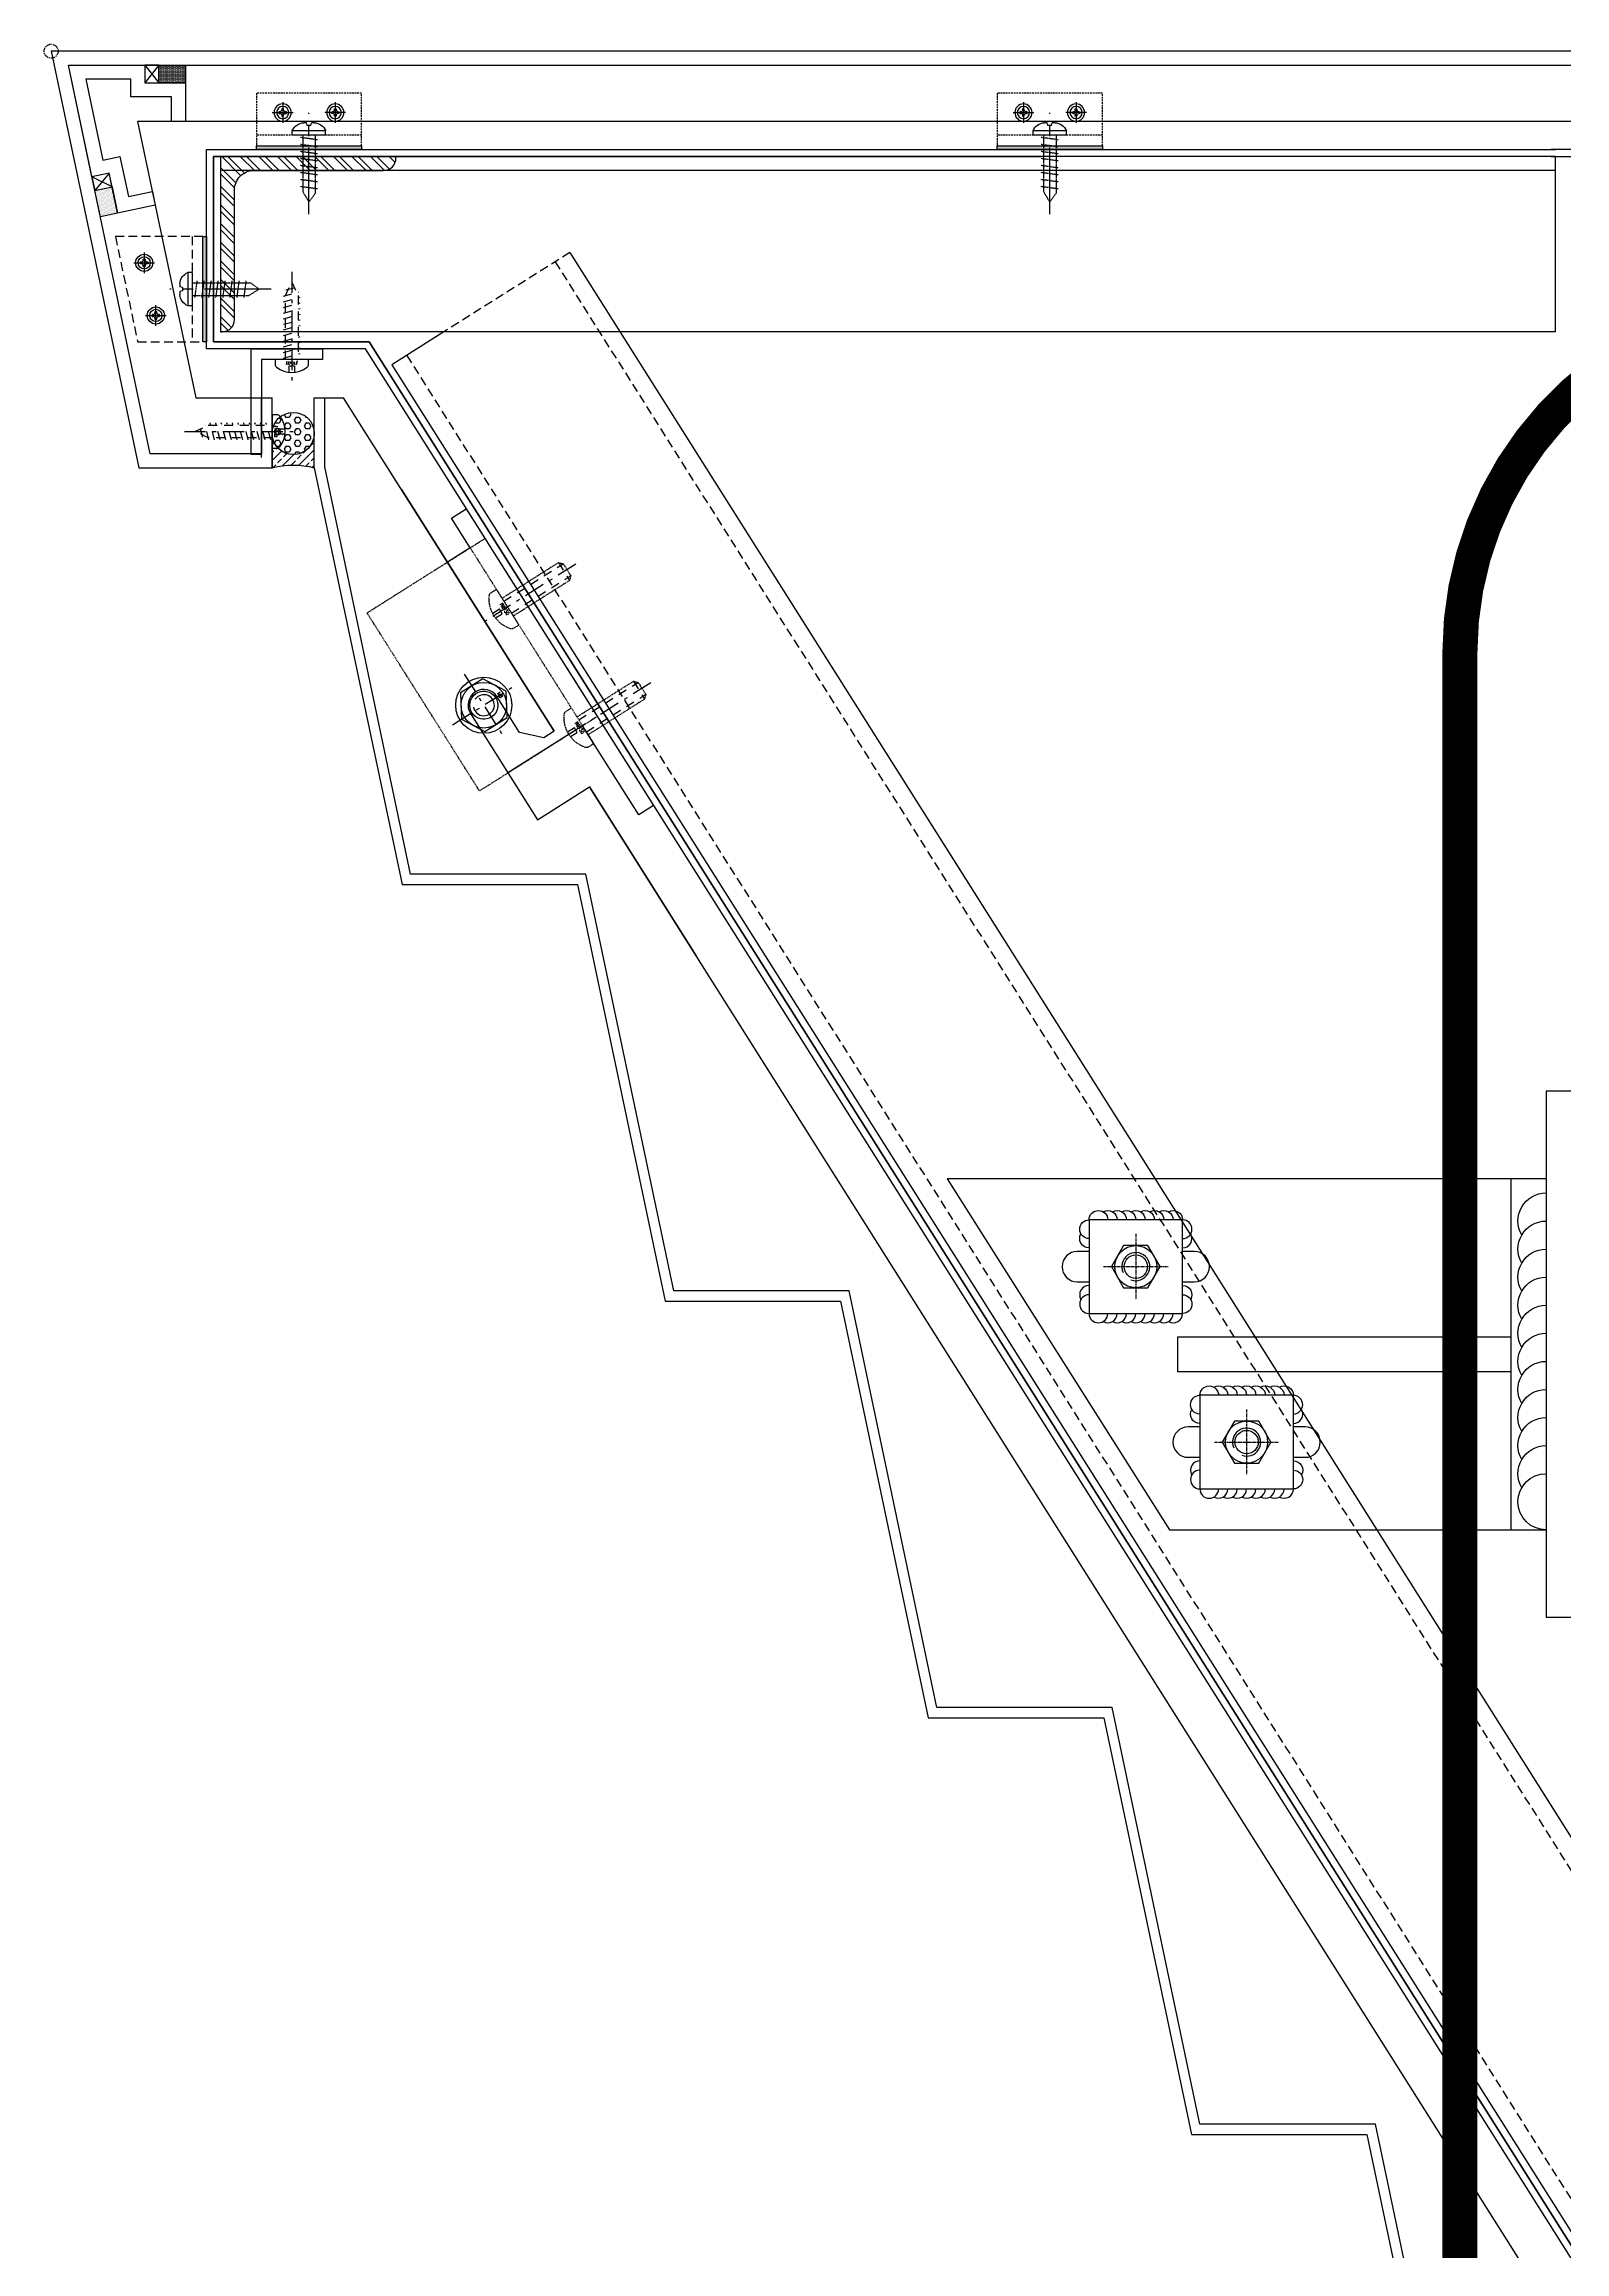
# Model space of a CAD drawing. Header units: millimetres. Extents: x 0 to 119933, y -45162 to 41221.
# Drawn here: x 6046 to 6479, y 2144 to 2773 of the extents above; entities that cross this region are included whole.
import ezdxf
from ezdxf.enums import TextEntityAlignment as Align

# ---------------------------------------------------------------- set-up
doc = ezdxf.new("R2010")
doc.units = ezdxf.units.MM
for name, pattern in [('( Dashed )', [0.75, 0.5, -0.25]), ('ACAD_ISO04W100', [30, 24, -3, 0, -3]), ('CENTER', [2, 1.25, -0.25, 0.25, -0.25]), ('CENTER-PISA', [11, 6, -2, 1, -2]), ('CENTER2', [28.575, 19.05, -3.175, 3.175, -3.175]), ('FT_HIDDEN', [3, 1.5, -1.5]), ('HIDDEN', [0.375, 0.25, -0.125]), ('HIDDEN-PISA', [4.5, 2.5, -2]), ('HIDDEN2', [0.1875, 0.125, -0.0625])]:
    doc.linetypes.add(name, pattern=pattern)
doc.layers.get('DEFPOINTS').update_dxf_attribs({"color": 166})
for name, color, linetype in [('01', 1, 'Continuous'), ('AIX', 9, 'CENTER'), ('AXIS', 1, 'ACAD_ISO04W100'), ('BOLT', 32, 'Continuous'), ('CASTFIX', 1, 'Continuous'), ('CW', 4, 'Continuous'), ('F-Alum', 4, 'Continuous'), ('F-Bolt', 32, 'Continuous'), ('F-hatch', 8, 'Continuous'), ('F-Misc', 8, 'Continuous'), ('F-SSTEEL', 3, 'Continuous'), ('F-steel', 3, 'Continuous'), ('F_ALUM', 4, 'Continuous'), ('F_FIXS', 1, 'Continuous'), ('F_STEL', 3, 'Continuous'), ('GASK', 8, 'Continuous'), ('HAT', 155, 'Continuous'), ('Hatch', 8, 'Continuous'), ('HIDDEN', 1, 'HIDDEN'), ('SC', 6, 'Continuous'), ('STEEL', 3, 'Continuous'), ('TC', 4, 'Continuous'), ('WELDING VW', 8, 'Continuous')]:
    doc.layers.add(name, color=color, linetype=linetype)
doc.styles.add('ROMANS', font='simplex.shx', dxfattribs={"width": 0.8, "bigfont": 'hztxt.shx'})

# ---------------------------------------------------------------- blocks, each defined once
blk = doc.blocks.new('L50x4')
at = {"layer": 'TC'}
h = blk.add_hatch(dxfattribs=at)
h.set_pattern_fill('ANSI32', color=256, scale=10, style=0)
h.set_pattern_definition([(45, (-639.048, -508.826), (-2.65165, 2.65165), []), (45, (-637.2803, -508.826), (-2.65165, 2.65165), [])])
h.paths.add_polyline_path([(4, 46.5, 0.414214), (0.5, 50), (0, 50), (0, 0), (50, 0), (50, 0.5, 0.414214), (46.5, 4), (9, 4, -0.414214), (4, 9)])
at = {"layer": 'STEEL'}
blk.add_lwpolyline([(0, 0), (0, 50), (0.5, 50, -0.414214), (4, 46.5), (4, 9.5, 0.414214), (9.5, 4), (46.5, 4, -0.414214), (50, 0.5), (50, 0)], format="xyb", close=True, dxfattribs=at)
blk = doc.blocks.new('*U151')
at = {"layer": 'WELDING VW'}
for centre, start in [((4, 0), 180), ((8, 0), 240), ((12, 0), 240), ((16, 0), 240), ((20, 0), 240), ((24, 0), 240), ((28, 0), 240), ((32, 0), 240), ((36, 0), 240), ((40, 0), 240), ((44, 0), 240)]:
    blk.add_arc(centre, 4, start, 0, dxfattribs=at)
blk = doc.blocks.new('ding1')
at = {"layer": 'CASTFIX', "color": 9, "linetype": 'CENTER2'}
blk.add_line((1214.68, -4175.42), (1214.68, -4204.3), dxfattribs=at)
at = {"layer": 'CASTFIX', "color": 8, "linetype": 'HIDDEN2'}
for p, q in [((1217.08, -4182.62), (1212.28, -4183.27)), ((1212.88, -4181.86), (1214.68, -4178.92)), ((1212.88, -4197.92), (1212.88, -4181.86)), ((1214.68, -4178.92), (1216.48, -4181.34)), ((1216.48, -4197.92), (1216.48, -4181.34)), ((1217.08, -4184.62), (1212.28, -4185.27)), ((1217.08, -4186.62), (1212.28, -4187.27)), ((1217.08, -4188.62), (1212.28, -4189.27)), ((1217.08, -4190.62), (1212.28, -4191.27)), ((1217.08, -4192.62), (1212.28, -4193.27)), ((1217.08, -4194.62), (1212.28, -4195.27)), ((1217.08, -4196.62), (1212.28, -4197.27))]:
    blk.add_line(p, q, dxfattribs=at)
at = {"layer": 'CASTFIX'}
for p, q in [((1209.93, -4197.92), (1209.93, -4199.17)), ((1219.43, -4197.92), (1209.93, -4197.92)), ((1219.43, -4199.17), (1209.93, -4199.17)), ((1213.98, -4201.47), (1213.18, -4201.47)), ((1214.18, -4200.72), (1213.98, -4201.47)), ((1215.18, -4200.72), (1214.18, -4200.72)), ((1215.18, -4200.72), (1215.38, -4201.47)), ((1216.18, -4201.47), (1215.38, -4201.47)), ((1219.43, -4197.92), (1219.43, -4199.17))]:
    blk.add_line(p, q, dxfattribs=at)
for centre, start, end in [((1213.34, -4197.8), 201.91993, 267.50657), ((1216.02, -4197.8), 272.49343, 338.08007)]:
    blk.add_arc(centre, 3.68, start, end, dxfattribs=at)
blk = doc.blocks.new('A$C20BB5686')
at = {"layer": 'F-hatch'}
blk.add_hatch(color=256, dxfattribs=at).paths.add_polyline_path([(1, -15), (1, 15), (0, 15), (0, -15)])
at = {"linetype": '( Dashed )'}
blk.add_line((4.04, 15), (4.04, -15), dxfattribs=at)
blk.add_lwpolyline([(1, -15), (1, 15), (16, 15), (16, -15), (1, -15)], dxfattribs=at)
at = {"layer": 'F-hatch'}
blk.add_lwpolyline([(1, -15), (1, 15), (0, 15), (0, -15)], close=True, dxfattribs=at)
at = {"layer": 'F-Misc', "ltscale": 0.1}
for p, q in [((13.45, 7.5), (7.55, 7.5)), ((9.75, 7.75), (9.45, 7.75)), ((9.45, 7.75), (9.45, 7.25)), ((9.45, 7.25), (9.75, 7.25)), ((10.75, 8.55), (10.25, 8.55)), ((10.25, 8.55), (10.25, 8.25)), ((10.25, 6.75), (10.25, 6.45)), ((10.25, 6.45), (10.75, 6.45)), ((10.5, 10.45), (10.5, 4.55)), ((10.75, 8.25), (10.75, 8.55)), ((10.75, 6.45), (10.75, 6.75)), ((11.55, 7.75), (11.25, 7.75)), ((11.25, 7.25), (11.55, 7.25)), ((11.55, 7.25), (11.55, 7.75)), ((10.5, -10.45), (10.5, -4.55)), ((13.45, -7.5), (7.55, -7.5)), ((9.45, -7.25), (9.75, -7.25)), ((9.45, -7.75), (9.45, -7.25)), ((9.75, -7.75), (9.45, -7.75)), ((10.25, -6.45), (10.75, -6.45)), ((10.25, -6.75), (10.25, -6.45)), ((10.25, -8.55), (10.25, -8.25)), ((10.75, -8.55), (10.25, -8.55)), ((10.75, -6.45), (10.75, -6.75)), ((10.75, -8.25), (10.75, -8.55)), ((11.25, -7.25), (11.55, -7.25)), ((11.55, -7.75), (11.25, -7.75)), ((11.55, -7.25), (11.55, -7.75))]:
    blk.add_line(p, q, dxfattribs=at)
for centre, radius in [((10.5, 7.5), 2.45), ((10.5, 7.5), 1.75), ((10.5, -7.5), 2.45), ((10.5, -7.5), 1.75)]:
    blk.add_circle(centre, radius, dxfattribs=at)
for centre, start, end in [((9.75, 8.25), 270, 0), ((9.75, 6.75), 0, 90), ((11.25, 8.25), 180, 270), ((11.25, 6.75), 90, 180), ((9.75, -6.75), 270, 0), ((9.75, -8.25), 0, 90), ((11.25, -6.75), 180, 270), ((11.25, -8.25), 90, 180)]:
    blk.add_arc(centre, 0.5, start, end, dxfattribs=at)
at = {"layer": 'F-Misc', "ltscale": 0.1, "extrusion": (0, 0, -1), "xscale": -0.9999999999999999, "zscale": -0.9999999999999999, "rotation": 270}
blk.add_blockref('ding1', (4193.88, -1214.68), dxfattribs=at)
blk = doc.blocks.new('M6x20_Pan')
at = {"color": 8, "linetype": 'HIDDEN-PISA'}
for p, q in [((0, 2), (20, 2)), ((19, -3), (19, 3)), ((0, -2), (20, -2))]:
    blk.add_line(p, q, dxfattribs=at)
at = {"color": 0, "linetype": 'ByBlock'}
blk.add_lwpolyline([(0, 6), (-1.84, 6, 0.227103), (-2.62, 5.63, 0.35235), (-2.62, -5.63, 0.227103), (-1.84, -6), (0, -6)], format="xyb", close=True, dxfattribs=at)
at = {"color": 8, "linetype": 'HIDDEN-PISA'}
blk.add_lwpolyline([(-4.57, 0.75), (-2.3, 0.75), (-2.3, -0.75), (-4.57, -0.75)], dxfattribs=at)
at = {"color": 8, "linetype": 'ByBlock'}
blk.add_lwpolyline([(0, -3), (19, -3), (20, -2), (20, 2), (19, 3), (0, 3)], dxfattribs=at)
at = {"layer": 'AXIS', "color": 8, "linetype": 'CENTER-PISA'}
blk.add_line((23, 0), (-7.6, 0), dxfattribs=at)
at = {"layer": 'DEFPOINTS', "color": 8, "style": 'ROMANS', "width": 0.8}
blk.add_text('M6x20', height=1, rotation=90, dxfattribs=at).set_placement((-1, 0), align=Align.MIDDLE)
blk = doc.blocks.new('A$C061C2369')
at = {"layer": 'F_ALUM', "color": 8, "linetype": 'HIDDEN'}
blk.add_line((-40, -5), (20, -5), dxfattribs=at)
at = {"layer": 'F_ALUM'}
for points in [[(-40, -5), (-50, -5), (-50, 0), (50, 0), (50, -5), (20, -5)], [(-40, -5), (-40, -12.67)], [(20, -5), (20, -30.17)]]:
    blk.add_lwpolyline(points, dxfattribs=at)
at = {"layer": 'F_ALUM', "color": 8, "linetype": 'HIDDEN'}
blk.add_lwpolyline([(-40, 0), (20, 0), (20, -39.76), (-40, -39.76)], close=True, dxfattribs=at)
at = {"layer": 'F_FIXS', "color": 8, "linetype": 'HIDDEN', "xscale": -0.9999999999999998, "rotation": 270}
for p in [(-20, -5), (20, -5)]:
    blk.add_blockref('M6x20_Pan', p, dxfattribs=at)
blk = doc.blocks.new('M8_Nut_Plan')
at = {"color": 0, "linetype": 'ByBlock', "flags": 128}
blk.add_lwpolyline([(6.5, 3.75), (0, 7.51), (-6.5, 3.75), (-6.5, -3.75), (0, -7.51), (6.5, -3.75)], close=True, dxfattribs=at)
at = {"color": 0, "linetype": 'ByBlock'}
for radius in [6.5, 4]:
    blk.add_circle((0, 0), radius, dxfattribs=at)
at = {"color": 8, "linetype": 'ByBlock'}
blk.add_arc((0, 0), 3, 247.5, 202.5, dxfattribs=at)
at = {"layer": 'AXIS', "color": 8, "linetype": 'CENTER-PISA'}
for p, q in [((0, -10.51), (0, 10.51)), ((-10.51, 0), (10.51, 0))]:
    blk.add_line(p, q, dxfattribs=at)
at = {"layer": 'DEFPOINTS', "color": 8, "linetype": 'ByBlock', "style": 'ROMANS', "width": 0.8}
blk.add_text('M8', height=1, dxfattribs=at).set_placement((0, 5.5), align=Align.MIDDLE)
blk = doc.blocks.new('A$C56B8360A')
at = {"layer": 'BOLT', "linetype": 'FT_HIDDEN'}
blk.add_circle((0, 0), 4, dxfattribs=at)
at = {"layer": 'F_ALUM'}
blk.add_lwpolyline([(13, 64.55), (13, -17), (9.5, -17), (4.5, -12), (4.5, 0, 1), (-4.5, 0), (-4.5, -35.76), (13, -35.76), (13, -92.7)], format="xyb", dxfattribs=at)
at = {"layer": 'F_FIXS'}
blk.add_circle((0, 0), 8, dxfattribs=at)
at = {"layer": 'F_FIXS', "rotation": 270}
blk.add_blockref('M8_Nut_Plan', (0, 0), dxfattribs=at)
blk = doc.blocks.new('A$C4F2A369E')
at = {"rotation": 32.27564434195386}
blk.add_blockref('A$C56B8360A', (123.32, -186.39), dxfattribs=at)
at = {"layer": 'HIDDEN', "rotation": 302.2756443419539}
blk.add_blockref('A$C061C2369', (145.02, -172.68), dxfattribs=at)
blk = doc.blocks.new('*U372')
at = {"layer": 'AIX'}
for p, q in [((0, -13.78), (0, 13.78)), ((-14, 0), (14, 0))]:
    blk.add_line(p, q, dxfattribs=at)
at = {"layer": 'SC'}
blk.add_lwpolyline([(9, 5.2), (0, 10.39), (-9, 5.2), (-9, -5.2), (0, -10.39), (9, -5.2)], close=True, dxfattribs=at)
for radius in [9, 5]:
    blk.add_circle((0, 0), radius, dxfattribs=at)
blk.add_arc((0, 0), 6, 339.93868, 294.24249, dxfattribs=at)
blk = doc.blocks.new('*U373')
at = {"layer": 'WELDING VW'}
for centre, end in [((4, 0), 180), ((8, 0), 120)]:
    blk.add_arc(centre, 4, 0, end, dxfattribs=at)
blk = doc.blocks.new('*U374')
at = {"layer": 'WELDING VW'}
for centre, start in [((4, 0), 180), ((8, 0), 240), ((12, 0), 240), ((16, 0), 240), ((20, 0), 240), ((24, 0), 240), ((28, 0), 240), ((32, 0), 240), ((36, 0), 240)]:
    blk.add_arc(centre, 4, start, 0, dxfattribs=at)
blk = doc.blocks.new('*U131')
at = {"layer": 'HAT'}
h = blk.add_hatch(dxfattribs=at)
h.set_pattern_fill('ANSI33', color=256)
h.set_pattern_definition([(45, (-85920.1256, -23844.8438), (-2.24506403, 2.24506403), []), (45, (-85917.8805, -23844.8438), (-2.24506403, 2.24506403), [1.5875, -0.79375])])
edge = h.paths.add_edge_path()
edge.add_arc((6, 22.16), 22.96, 254.85303, 285.14697, ccw=False)
edge.add_line((0, 0), (0, -9.49))
edge.add_arc((6, -9.81), 6.01, 2.97978, 177.02022, ccw=False)
edge.add_line((12, -9.49), (12, 0))
h = blk.add_hatch(dxfattribs=at)
h.set_pattern_fill('HEX', color=256)
h.set_pattern_definition([(0, (-85920.1256, -23844.8438), (0, 1.649778), [0.9525, -1.905]), (120, (-85920.1256, -23844.8438), (-1.42874966, -0.824889), [0.9525, -1.905]), (60, (-85919.173, -23844.8438), (-1.42874966, 0.824889), [0.9525, -1.905])])
edge = h.paths.add_edge_path()
edge.add_arc((6, -9.81), 6.01, 0, 360)
at = {"layer": '01'}
blk.add_lwpolyline([(12, 0, -0.132958), (0, 0), (0, -9.49, -0.9493), (12, -9.49)], format="xyb", close=True, dxfattribs=at)
blk.add_circle((6, -9.81), 6.01, dxfattribs=at)
blk = doc.blocks.new('#10x22_Pan')
at = {"color": 8, "linetype": 'HIDDEN-PISA'}
for p, q in [((0.41, 2.4), (1.7, -2.4)), ((2.01, 2.4), (3.3, -2.4)), ((3.61, 2.4), (4.9, -2.4)), ((5.21, 2.4), (6.5, -2.4)), ((6.81, 2.4), (8.1, -2.4)), ((8.41, 2.4), (9.7, -2.4)), ((10.01, 2.4), (11.3, -2.4)), ((11.61, 2.4), (12.9, -2.4)), ((13.21, 2.4), (14.5, -2.4)), ((14.81, 2.4), (16.1, -2.4)), ((16.41, 2.4), (17.7, -2.4)), ((18.01, 2.4), (19.19, -2)), ((19.8, 1.71), (20.61, -1.33))]:
    blk.add_line(p, q, dxfattribs=at)
at = {"color": 0, "linetype": 'ByBlock'}
blk.add_lwpolyline([(0, 4.75), (-1.39, 4.75, 0.228537), (-2.17, 4.37, 0.349288), (-2.17, -4.37, 0.228537), (-1.39, -4.75), (0, -4.75)], format="xyb", close=True, dxfattribs=at)
at = {"color": 8, "linetype": 'HIDDEN-PISA'}
for points in [[(-3.66, 0.75), (-1.85, 0.75), (-1.85, -0.75), (-3.66, -0.75)], [(0, 1.79), (18.2, 1.79), (22, 0), (18.2, -1.79), (0, -1.79)]]:
    blk.add_lwpolyline(points, dxfattribs=at)
at = {"layer": 'AXIS', "color": 8, "linetype": 'CENTER-PISA'}
blk.add_line((24.99, 0), (-6.7, 0), dxfattribs=at)
at = {"layer": 'DEFPOINTS', "color": 8, "linetype": 'ByBlock', "style": 'ROMANS', "width": 0.8}
blk.add_text('#10x22', height=0.75, rotation=90, dxfattribs=at).set_placement((-1, 0), align=Align.MIDDLE)
blk = doc.blocks.new('*U147')
at = {"layer": 'GASK'}
blk.add_lwpolyline([(0, -5), (0, 0), (-4, 0), (-4, -5)], close=True, dxfattribs=at)
for points in [[(0, -5), (-4, 0)], [(-4, -5), (0, 0)]]:
    blk.add_lwpolyline(points, dxfattribs=at)
blk = doc.blocks.new('*U148')
at = {"layer": 'GASK'}
blk.add_lwpolyline([(0, -5), (0, 0), (-4, 0), (-4, -5)], close=True, dxfattribs=at)
for points in [[(0, -5), (-4, 0)], [(-4, -5), (0, 0)]]:
    blk.add_lwpolyline(points, dxfattribs=at)

msp = doc.modelspace()

# ---------------------------------------------------------------- hatches: boundary and pattern name
at = {"layer": 'F-hatch'}
msp.add_hatch(color=256, dxfattribs=at).paths.add_polyline_path([(6091.3, 2688.19), (6091.3, 2718.19), (6092.3, 2718.19), (6092.3, 2688.19)])
at = {"layer": 'F-Misc'}
h = msp.add_hatch(dxfattribs=at)
h.set_pattern_fill('DOTS', color=256, scale=5)
h.set_pattern_definition([(0, (-298439.56523, 174008.33966), (0.15625, 0.3125), [0, -0.3125])])
h.paths.add_polyline_path([(6086.35, 2762.01), (6078.74, 2762.01), (6078.74, 2767.01), (6086.35, 2767.01)])
h = msp.add_hatch(dxfattribs=at)
h.set_pattern_fill('DOTS', color=256, scale=5, angle=-78.11134)
h.set_pattern_definition([(281.88865804, (110899.58207, 335996.1439), (0.33798594547, -0.08852012858), [0, -0.3125])])
h.paths.add_polyline_path([(6062.05, 2723.84), (6060.49, 2731.29), (6065.38, 2732.32), (6066.95, 2724.87)])

# ---------------------------------------------------------------- linework, layer by layer
at = {"layer": 'CW'}
for p, q in [((6108.03, 2655.26, 0.03), (6108.03, 2672.26, 0.03)), ((6111.03, 2652.26, 0.03), (6111.03, 2672.26, 0.03)), ((6123.03, 2652.26, 0.03), (6123.03, 2672.26, 0.03)), ((6126.03, 2652.57, 0.03), (6126.03, 2672.26, 0.03))]:
    msp.add_line(p, q, dxfattribs=at)
for points in [[(6476.83, 2771.01), (6048.03, 2771.01), (6073.03, 2652.26), (6111.03, 2652.26)], [(6476.83, 2751.01), (6072.68, 2751.01), (6089.26, 2672.26), (6111.03, 2672.26)], [(6688.03, 2669.63), (6688.03, 2751.01), (6475.56, 2751.01)], [(6123.03, 2672.26), (6131.37, 2672.26)], [(6123.03, 2652.26), (6148.03, 2533.51), (6198.03, 2533.51), (6223.03, 2414.76), (6273.03, 2414.76), (6298.03, 2296.01), (6348.03, 2296.01), (6373.03, 2177.26), (6423.03, 2177.26), (6448.03, 2058.51), (6498.03, 2058.51), (6523.03, 1939.76), (6573.03, 1939.76), (6598.03, 1821.01), (6648.03, 1821.01), (6648.03, 1807.79)]]:
    msp.add_lwpolyline(points, dxfattribs=at)
at = {"layer": 'CW', "elevation": 0.03}
for points in [[(6108.03, 2656.26), (6076.28, 2656.26), (6052.96, 2767.01), (6476.83, 2767.01)], [(6651.03, 1810.79), (6651.03, 1824.01), (6600.47, 1824.01), (6575.47, 1942.76), (6525.47, 1942.76), (6500.47, 2061.51), (6450.47, 2061.51), (6425.47, 2180.26), (6375.47, 2180.26), (6350.47, 2299.01), (6300.47, 2299.01), (6275.47, 2417.76), (6225.47, 2417.76), (6200.47, 2536.51), (6150.47, 2536.51), (6126.03, 2652.57)]]:
    msp.add_lwpolyline(points, dxfattribs=at)
for points in [[(6077.71, 2727.13), (6066.95, 2724.87), (6064.55, 2736.23), (6059.66, 2735.2), (6052.96, 2767.01), (6074.74, 2767.01), (6074.74, 2762.01), (6086.35, 2762.01), (6086.35, 2751.01), (6082.35, 2751.01), (6082.35, 2758.01), (6070.74, 2758.01), (6070.74, 2763.01), (6057.89, 2763.01), (6062.75, 2739.94), (6067.64, 2740.97), (6070.04, 2729.61), (6076.89, 2731.05)], [(6105.03, 2656.04), (6105.03, 2686.16), (6125.39, 2686.16), (6125.39, 2683.16), (6108.03, 2683.16), (6108.03, 2656.04)]]:
    msp.add_lwpolyline(points, close=True, dxfattribs=at)
at = {"layer": 'DEFPOINTS', "color": 2, "linetype": 'CENTER', "ltscale": 100, "const_width": 10}
msp.add_lwpolyline([(6549.55, 2699.6), (7335.12, 2699.6, -0.414214), (7435.12, 2599.6), (7435.12, 1703.42, -0.414214), (7335.12, 1603.42), (6549.55, 1603.42, -0.414214), (6449.55, 1703.42), (6449.55, 2599.6, -0.414214)], format="xyb", close=True, dxfattribs=at)
at = {"layer": 'DEFPOINTS', "color": 8, "linetype": 'CENTER'}
msp.add_circle((6048.03, 2771.01, 0.03), 2, dxfattribs=at)
at = {"layer": 'F-Alum', "color": 8, "linetype": 'HIDDEN', "ltscale": 10}
for p, q in [((6088.26, 2718.19, 0.03), (6088.26, 2688.19, 0.03)), ((6195.89, 2713.68, 0.03), (6160, 2691.01, 0.03)), ((6191.67, 2711.01, 0.03), (6811.01, 1730.38, 0.03)), ((6149.39, 2684.31, 0.03), (6768.74, 1703.68, 0.03))]:
    msp.add_line(p, q, dxfattribs=at)
at = {"layer": 'F-Alum', "color": 8, "linetype": 'HIDDEN', "ltscale": 10, "elevation": 0.03}
msp.add_lwpolyline([(6091.3, 2688.19), (6091.3, 2718.19), (6066.34, 2718.19), (6072.7, 2688.19), (6091.3, 2688.19)], dxfattribs=at)
at = {"layer": 'F-hatch', "elevation": 0.03}
msp.add_lwpolyline([(6091.3, 2688.19), (6091.3, 2718.19), (6092.3, 2718.19), (6092.3, 2688.19)], close=True, dxfattribs=at)
at = {"layer": 'F-Misc', "ltscale": 0.1}
for p, q in [((6074.29, 2711.44, 0.03), (6074.29, 2711.74, 0.03)), ((6074.29, 2711.74, 0.03), (6074.79, 2711.74, 0.03)), ((6074.54, 2713.64, 0.03), (6074.54, 2707.74, 0.03)), ((6074.79, 2711.74, 0.03), (6074.79, 2711.44, 0.03)), ((6071.59, 2710.69, 0.03), (6077.49, 2710.69, 0.03)), ((6073.49, 2710.44, 0.03), (6073.49, 2710.94, 0.03)), ((6073.49, 2710.94, 0.03), (6073.79, 2710.94, 0.03)), ((6073.79, 2710.44, 0.03), (6073.49, 2710.44, 0.03)), ((6074.29, 2709.64, 0.03), (6074.29, 2709.94, 0.03)), ((6074.79, 2709.64, 0.03), (6074.29, 2709.64, 0.03)), ((6074.79, 2709.94, 0.03), (6074.79, 2709.64, 0.03)), ((6075.29, 2710.94, 0.03), (6075.59, 2710.94, 0.03)), ((6075.59, 2710.44, 0.03), (6075.29, 2710.44, 0.03)), ((6075.59, 2710.94, 0.03), (6075.59, 2710.44, 0.03)), ((6074.91, 2695.69, 0.03), (6080.81, 2695.69, 0.03)), ((6076.81, 2695.94, 0.03), (6076.81, 2695.44, 0.03)), ((6077.11, 2695.94, 0.03), (6076.81, 2695.94, 0.03)), ((6076.81, 2695.44, 0.03), (6077.11, 2695.44, 0.03)), ((6077.61, 2696.74, 0.03), (6077.61, 2696.44, 0.03)), ((6078.11, 2696.74, 0.03), (6077.61, 2696.74, 0.03)), ((6077.61, 2694.94, 0.03), (6077.61, 2694.64, 0.03)), ((6077.61, 2694.64, 0.03), (6078.11, 2694.64, 0.03)), ((6077.86, 2692.74, 0.03), (6077.86, 2698.64, 0.03)), ((6078.11, 2696.44, 0.03), (6078.11, 2696.74, 0.03)), ((6078.11, 2694.64, 0.03), (6078.11, 2694.94, 0.03)), ((6078.91, 2695.94, 0.03), (6078.61, 2695.94, 0.03)), ((6078.61, 2695.44, 0.03), (6078.91, 2695.44, 0.03)), ((6078.91, 2695.44, 0.03), (6078.91, 2695.94, 0.03))]:
    msp.add_line(p, q, dxfattribs=at)
at = {"layer": 'F-Misc', "elevation": 0.03}
for points in [[(6086.35, 2762.01), (6078.74, 2762.01), (6078.74, 2767.01), (6086.35, 2767.01)], [(6062.05, 2723.84), (6060.49, 2731.29), (6065.38, 2732.32), (6066.95, 2724.87)]]:
    msp.add_lwpolyline(points, close=True, dxfattribs=at)
at = {"layer": 'F-Misc', "ltscale": 0.1}
for centre, radius in [((6074.54, 2710.69, 0.03), 2.45), ((6074.54, 2710.69, 0.03), 1.75), ((6077.86, 2695.69, 0.03), 2.45), ((6077.86, 2695.69, 0.03), 1.75)]:
    msp.add_circle(centre, radius, dxfattribs=at)
for centre, start, end in [((6073.79, 2711.44, 0.03), 270, 0), ((6073.79, 2709.94, 0.03), 0, 90), ((6075.29, 2711.44, 0.03), 180, 270), ((6075.29, 2709.94, 0.03), 90, 180), ((6077.11, 2696.44, 0.03), 270, 0), ((6077.11, 2694.94, 0.03), 0, 90), ((6078.61, 2696.44, 0.03), 180, 270), ((6078.61, 2694.94, 0.03), 90, 180)]:
    msp.add_arc(centre, 0.5, start, end, dxfattribs=at)
at = {"layer": 'F-SSTEEL'}
for p, q in [((6476.83, 2741.01, 0.03), (6096.3, 2741.01, 0.03)), ((6096.3, 2741.01, 0.03), (6096.3, 2691.01, 0.03)), ((6476.83, 2737.01, 0.03), (6096.72, 2737.01, 0.03)), ((6476.83, 2737.01, 0.03), (6476.83, 2741.01, 0.03)), ((6476.83, 2691.01, 0.03), (6476.83, 2737.01, 0.03)), ((6195.89, 2713.68, 0.03), (6815.24, 1733.05, 0.03)), ((6476.83, 2691.01, 0.03), (6096.3, 2691.01, 0.03)), ((6160, 2691.01, 0.03), (6145.16, 2681.64, 0.03)), ((6145.16, 2681.64, 0.03), (6764.51, 1701.01, 0.03)), ((6474.1, 2474.62, 0.03), (6474.1, 2324.62, 0.03)), ((6848.03, 2474.62, 0.03), (6474.1, 2474.62, 0.03)), ((6474.1, 2474.62, 0.03), (6474.1, 2324.62, 0.03)), ((6474.1, 2449.62, 0.03), (6303.4, 2449.62, 0.03)), ((6303.4, 2449.62, 0.03), (6366.79, 2349.62, 0.03)), ((6464.1, 2449.62, 0.03), (6464.1, 2349.62, 0.03)), ((6366.79, 2349.62, 0.03), (6474.1, 2349.62, 0.03)), ((6848.03, 2324.62, 0.03), (6474.1, 2324.62, 0.03))]:
    msp.add_line(p, q, dxfattribs=at)
at = {"layer": 'F-steel', "ltscale": 10, "elevation": 0.03}
for points in [[(6343.85, 2437.95), (6343.85, 2411.28), (6370.51, 2411.28), (6370.51, 2437.95)], [(6375.43, 2387.95), (6375.43, 2361.28), (6402.09, 2361.28), (6402.09, 2387.95)]]:
    msp.add_lwpolyline(points, close=True, dxfattribs=at)
for points in [[(6343.85, 2428.95), (6340.51, 2428.95, 1), (6340.51, 2420.28), (6343.85, 2420.28)], [(6370.51, 2420.28), (6373.85, 2420.28, 1), (6373.85, 2428.95), (6370.51, 2428.95)], [(6375.43, 2378.95), (6372.09, 2378.95, 1), (6372.09, 2370.28), (6375.43, 2370.28)], [(6402.09, 2370.28), (6405.43, 2370.28, 1), (6405.43, 2378.95), (6402.09, 2378.95)]]:
    msp.add_lwpolyline(points, format="xyb", dxfattribs=at)
at = {"layer": 'F_ALUM'}
for p, q in [((6191.42, 2577.18, 0.03), (6131.37, 2672.26, 0.03)), ((6564.28, 1986.82, 0.03), (6201.43, 2561.32, 0.03))]:
    msp.add_line(p, q, dxfattribs=at)
at = {"layer": 'F_ALUM', "elevation": 0.03}
for points in [[(6475.56, 2767.01), (6694.03, 2767.01), (6694.03, 2669.63), (6683.03, 2669.63), (6683.03, 2652.67), (6691.52, 2644.18), (6694.36, 2646.99), (6687.03, 2653.91), (6687.03, 2665.63), (6698.03, 2665.63), (6698.03, 2771.01), (6475.56, 2771.01)], [(6678.03, 1830.44), (6137.58, 2686.16), (6092.3, 2686.16), (6092.3, 2743.01), (6476.83, 2743.01)], [(6137.58, 2686.16), (6092.3, 2686.16), (6092.3, 2743.01), (6332, 2743.01)], [(7502.79, 1697.01), (6418.32, 1697.01), (6418.32, 1697.01), (6236.23, 1697.01), (6236.23, 1745.01), (6678.03, 1745.01), (6678.03, 1779.78), (6678.03, 1779.78), (6678.03, 1830.44), (6137.58, 2686.16), (6092.3, 2686.16), (6092.3, 2743.01), (6332, 2743.01)], [(6476.83, 2741.01), (6094.3, 2741.01), (6094.3, 2688.16), (6138.68, 2688.16), (6680.03, 1831.02)], [(6138.68, 2688.16), (6094.3, 2688.16), (6094.3, 2741.01), (6330, 2741.01)], [(7502.79, 1699.01), (6416.32, 1699.01), (6416.32, 1699.01), (6238.23, 1699.01), (6238.23, 1743.01), (6680.03, 1743.01), (6680.03, 1781.78), (6680.03, 1781.78), (6680.03, 1831.02), (6138.68, 2688.16), (6094.3, 2688.16), (6094.3, 2741.01), (6330, 2741.01)], [(6574.51, 2743.01), (6475.56, 2743.01)], [(6475.56, 2741.01), (6574.51, 2741.01)]]:
    msp.add_lwpolyline(points, dxfattribs=at)
at = {"layer": 'F_STEL', "elevation": 0.03}
msp.add_lwpolyline([(6369.12, 2404.62), (6464.1, 2404.62), (6464.1, 2394.62), (6369.12, 2394.62)], close=True, dxfattribs=at)

# ---------------------------------------------------------------- block references
at = {"rotation": 180}
msp.add_blockref('*U131', (6123.03, 2652.26, 0.03), dxfattribs=at)
at = {"layer": 'F-Bolt', "xscale": 0.6666666666666667, "yscale": 0.6666666666666667, "zscale": 0.6666666666666667, "rotation": 269.9999999999027}
for p in [(6357.18, 2424.62, 0.03), (6388.76, 2374.62, 0.03)]:
    msp.add_blockref('*U372', p, dxfattribs=at)
at = {"layer": 'F-Misc'}
for name, p, rotation in [('*U147', (6074.74, 2762.01, 0.03), 180), ('*U148', (6059.66, 2735.2, 0.03), 101.8886580383078)]:
    msp.add_blockref(name, p, dxfattribs=dict(at, rotation=rotation))
at = {"layer": 'F-Misc', "ltscale": 0.1, "xscale": -1, "rotation": 270.0000000469379}
for p in [(6121.52, 2743.01, 0.03), (6332.65, 2743.01, 0.03)]:
    msp.add_blockref('A$C20BB5686', p, dxfattribs=at)
at = {"layer": 'F-Misc', "ltscale": 0.1, "extrusion": (0, 0, -1), "zscale": -0.9999999999999999, "rotation": 89.99999995306213}
msp.add_blockref('ding1', (-10286.19, 1488.51, -0.03), dxfattribs=at)
at = {"layer": 'F_FIXS'}
for p, rotation in [((6116.63, 2683.16, 0.03), 89.99999999999999), ((6111.03, 2662.65, 0.03), 180)]:
    msp.add_blockref('#10x22_Pan', p, dxfattribs=dict(at, rotation=rotation))
at = {"layer": 'Hatch'}
for name, p, xscale, yscale, zscale, rotation in [('*U151', (6474.1, 2349.62, 0.03), -2, 2, 2, 270), ('*U373', (6343.85, 2437.95, 0.03), -0.6666666666666667, 0.6666666666666666, 0.6666666666666666, 89.99999999990271), ('*U374', (6343.85, 2437.95, 0.03), -0.6666666666666667, 0.6666666666666666, 0.6666666666666666, 180), ('*U373', (6370.51, 2437.95, 0.03), 0.6666666666666667, 0.6666666666666667, 0.6666666666666667, 269.9999999999027), ('*U373', (6343.85, 2411.28, 0.03), 0.6666666666666667, 0.6666666666666667, 0.6666666666666667, 89.99999999990277), ('*U373', (6370.51, 2411.28, 0.03), -0.6666666666666667, 0.6666666666666666, 0.6666666666666666, 269.9999999999027), ('*U373', (6375.43, 2387.95, 0.03), -0.6666666666666667, 0.6666666666666666, 0.6666666666666666, 89.99999999990271), ('*U374', (6375.43, 2387.95, 0.03), -0.6666666666666667, 0.6666666666666666, 0.6666666666666666, 180), ('*U373', (6402.09, 2387.95, 0.03), 0.6666666666666667, 0.6666666666666667, 0.6666666666666667, 269.9999999999027), ('*U373', (6375.43, 2361.28, 0.03), 0.6666666666666667, 0.6666666666666667, 0.6666666666666667, 89.99999999990277), ('*U373', (6402.09, 2361.28, 0.03), -0.6666666666666667, 0.6666666666666666, 0.6666666666666666, 269.9999999999027)]:
    msp.add_blockref(name, p, dxfattribs=dict(at, xscale=xscale, yscale=yscale, zscale=zscale, rotation=rotation))
at = {"layer": 'Hatch', "xscale": 0.6666666666666667, "yscale": 0.6666666666666667, "zscale": 0.6666666666666667}
for p in [(6343.85, 2411.28, 0.03), (6375.43, 2361.28, 0.03)]:
    msp.add_blockref('*U374', p, dxfattribs=at)
at = {"layer": 'HIDDEN', "xscale": -1, "rotation": 180}
msp.add_blockref('L50x4', (6096.3, 2741.01, 0.03), dxfattribs=at)
at = {"layer": 'HIDDEN'}
msp.add_blockref('A$C4F2A369E', (6048.03, 2771.01, 0.03), dxfattribs=at)

doc.saveas('drawing.dxf')
